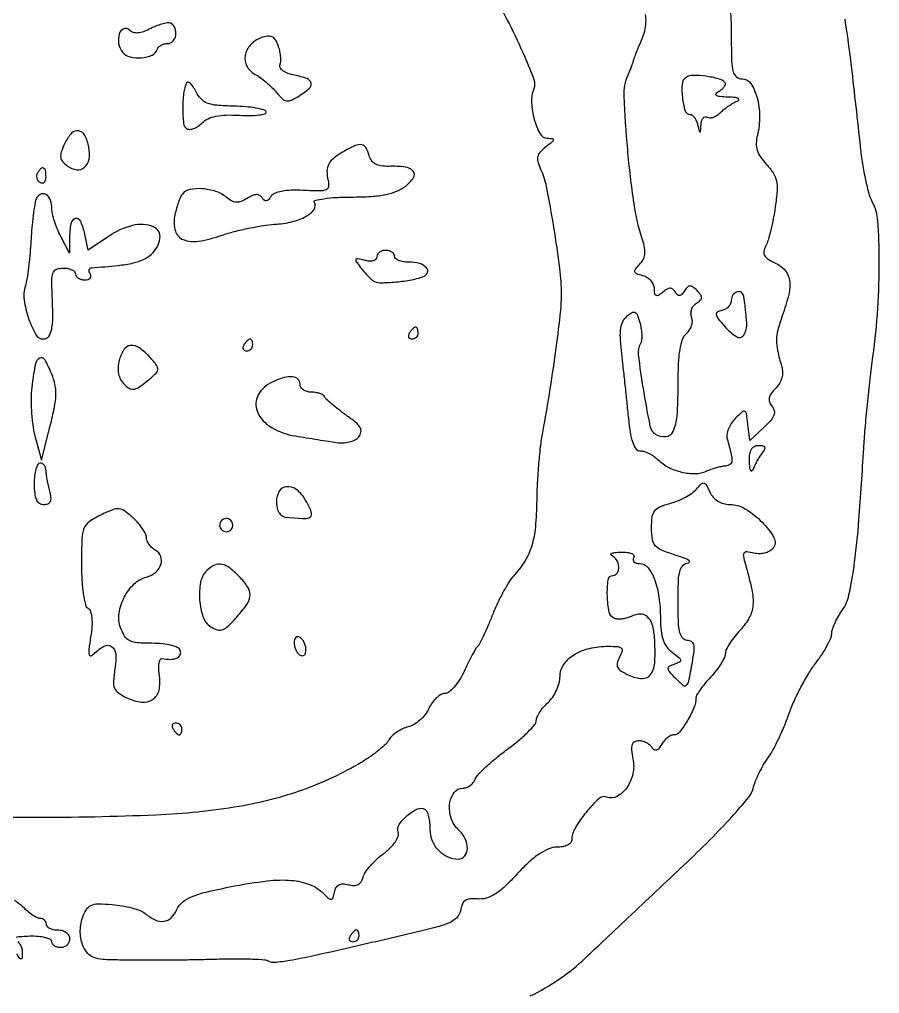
# Model space of a CAD drawing. Extents: x 0 to 5034, y 0 to 2560.
# Drawn here: x 756.5 to 902.1, y 1828.2 to 1993.1 of the extents above; entities that cross this region are included whole.
import ezdxf

# ---------------------------------------------------------------- set-up
doc = ezdxf.new("R2010")
doc.units = 0

msp = doc.modelspace()

# ---------------------------------------------------------------- linework, layer by layer
for points in [[(834.76186, 2001.367539, -0.003483), (839.375785, 1992.390392, -0.013565), (842.039277, 1986.742483, -0.01588), (843.577848, 1982.910162, -0.181046), (843.564719, 1981.308058, 0.103658), (843.1924, 1978.998456, 0.055548), (843.648076, 1976.133496, 0.057875), (844.625075, 1973.717856, 0.269085), (845.861291, 1972.968197, -0.030977), (846.696004, 1972.900152, -0.428017), (846.854044, 1972.678159, -0.175551), (846.638477, 1972.316678, -0.009454), (845.57479, 1971.479838, 0.043914), (844.634093, 1970.628688, 0.130444), (844.229559, 1969.866849, 0.126886), (844.250316, 1968.991508, 0.040529), (844.70924, 1967.761641, -0.061681), (845.677216, 1964.790571, -0.00717), (846.91398, 1957.892663, -0.008842), (847.935186, 1950.918175, -0.033092), (848.207442, 1946.5, -0.027677), (848.000701, 1943.055966, -0.004974), (847.197496, 1936.67651, -0.005687), (846.168872, 1929.708782, -0.007921), (845.078887, 1923.5, 0.017688), (844.706007, 1921.101914, 0.008208), (844.383613, 1917.966626, 0.00812), (844.15234, 1914.65924, 0.011207), (844.059611, 1911.684259, -0.020127), (843.838088, 1907.166461, -0.05238), (843.211563, 1903.975986, -0.06465), (842.034373, 1901.393453, -0.046473), (840.114735, 1898.866662, 0.048015), (839.36572, 1897.874422, 0.01397), (838.408478, 1896.213058, 0.013903), (837.429735, 1894.27176, 0.014451), (836.5737, 1892.303665, -0.006207), (835.79403, 1890.427152, -0.008571), (835.044726, 1888.764202, -0.005813), (834.38015, 1887.395808, -0.097859), (834.0737, 1887, 0.0823), (833.766905, 1886.628053, 0.007015), (833.159214, 1885.545312, 0.009135), (832.472094, 1884.22271, 0.006949), (831.766179, 1882.75, -0.031449), (830.989495, 1881.31452, -0.039649), (830.089992, 1880.101562, -0.04408), (829.202988, 1879.249436, -0.170947), (828.49474, 1879, 0.1325), (827.822511, 1878.818676, 0.05683), (827.070985, 1878.258582, 0.050721), (826.36098, 1877.441562, 0.046671), (825.807122, 1876.476023, -0.059148), (825.194338, 1875.466799, -0.04478), (824.307167, 1874.520847, -0.045759), (823.296452, 1873.773808, -0.074925), (822.315789, 1873.36441, 0.047359), (821.355121, 1873.02399, 0.038707), (820.404637, 1872.489111, 0.040175), (819.60205, 1871.852923, 0.077662), (819.097569, 1871.209863, -0.075413), (818.51319, 1870.458057, -0.018928), (817.344293, 1869.429417, -0.018894), (815.902465, 1868.342348, -0.018025), (814.360341, 1867.349111, -0.048107), (804.526323, 1862.719331, -0.044363), (793.718918, 1859.899775, -0.031349), (779.616976, 1858.429891, -0.010295), (758.74137, 1858, -0.003255), (748.438598, 1858.067069, -0.007184)], [(876.852769, 1994.732282, -0.016839), (877, 1990.361856, 0.006381), (877.054531, 1986.08919, 0.056463), (877.314138, 1984.224456, 0.166052), (877.89259, 1983.342008, 0.166889), (878.888709, 1983, -0.255534), (880.333665, 1982.209942, -0.077747), (881.374467, 1979.846962, -0.063669), (881.796086, 1976.684685, -0.062904), (881.411777, 1973.504514, 0.055276), (881.22606, 1972.141939, 0.081882), (881.391995, 1970.950441, 0.074678), (881.949626, 1969.798572, 0.038583), (882.95453, 1968.548401, -0.044683), (884.095415, 1967.093113, -0.092958), (884.641815, 1965.76458, -0.07007), (884.750438, 1964.093168, -0.01729), (884.449014, 1961.353764, -0.011819), (884.112434, 1959.366856, -0.012041), (883.684132, 1957.410453, -0.011883), (883.231143, 1955.730423, -0.047845), (882.83467, 1954.745652, 0.074254), (882.518438, 1953.822806, 0.174706), (882.635651, 1953.114625, 0.127048), (883.225743, 1952.497103, 0.031971), (884.462489, 1951.835137, -0.107187), (886.10268, 1950.611176, -0.147742), (886.852392, 1948.944873, -0.092741), (886.718628, 1946.538238, -0.025703), (885.625472, 1942.899882, 0.020883), (884.88032, 1940.503797, 0.062134), (884.648249, 1938.803338, 0.05853), (884.834511, 1937.042661, 0.017017), (885.527461, 1934.399076, -0.070156), (885.677959, 1933.405358, -0.070391), (885.547492, 1932.409958, -0.06837), (885.139878, 1931.465418, -0.06044), (884.47834, 1930.621197, 0.038664), (883.734798, 1929.752823, 0.109366), (883.41634, 1929.025995, 0.140489), (883.473681, 1928.34549, 0.082564), (883.888205, 1927.634704, -0.116254), (884.260709, 1926.88522, -0.147196), (884.212618, 1926.116876, -0.090214), (883.685366, 1925.226706, -0.025487), (882.563837, 1924.059972), (880.152648, 1921.794777), (879.826324, 1924.58684, 0.009783), (879.58175, 1926.375226, 0.254959), (879.295481, 1926.748098, 0.29714), (878.860471, 1926.677492, 0.01245), (877.672353, 1925.540376, 0.051057), (877.007066, 1924.718357, 0.049752), (876.515451, 1923.771644, 0.053983), (876.258023, 1922.847505, 0.110736), (876.300446, 1922.100924, -0.007998), (877.00358, 1919.471987, -0.077758), (877.107013, 1918.327654, -0.23308), (876.776925, 1917.755192, -0.1309), (876, 1917.489555, 0.033916), (875.300349, 1917.393146, 0.016636), (874.425906, 1917.181001, 0.016423), (873.528253, 1916.899269, 0.02292), (872.747764, 1916.585002, -0.105025), (870.896792, 1916.172368, -0.060628), (868.619325, 1916.426321, -0.058838), (866.381809, 1917.242304, -0.079709), (864.641356, 1918.501501, 0.043176), (863.959267, 1919.074969, 0.036456), (863.150276, 1919.559816, 0.037997), (862.341666, 1919.893224, 0.078945), (861.669615, 1920, -0.234758), (860.947593, 1920.358774, -0.081056), (860.387149, 1921.417886, -0.043899), (859.938491, 1923.273702, -0.01216), (859.564063, 1926.25, 0.00096), (859.282887, 1928.976964, 0.0007), (858.960341, 1932.006559, 0.000707), (858.646463, 1934.877957, 0.001559), (858.396767, 1937.0702, -0.019026), (858.219967, 1939.318317, -0.052271), (858.321629, 1940.904305, -0.076402), (858.703281, 1942.052255, -0.101495), (859.389689, 1942.90845, -0.046258), (860.232599, 1943.485456, -0.26506), (860.753987, 1943.480045, -0.179468), (861.151606, 1942.995384, -0.021503), (861.552942, 1941.645086, -0.02592), (861.756105, 1940.611435, -0.028861), (861.841917, 1939.598814, -0.029991), (861.813379, 1938.737781, -0.115631), (861.6445, 1938.233806, 0.171592), (861.237108, 1936.356545, 0.009459), (862.11997, 1930.314427, 0.008531), (863.228208, 1924.261006, 0.207683), (864.184499, 1922.885973, 0.166915), (865.93237, 1922.489986, 0.261348), (867.156092, 1923.362224, 0.093505), (867.830838, 1925.963249, 0.01684), (868, 1930.984544, -0.010418), (868.076747, 1934.667516, -0.029417), (868.334811, 1937.226964, -0.042273), (868.770274, 1938.977578, -0.138316), (869.440559, 1939.950668, 0.076428), (869.947291, 1940.522041, 0.067348), (870.285735, 1941.243826, 0.069992), (870.411127, 1942.000561, 0.098027), (870.294842, 1942.674038, -0.092612), (870.175718, 1943.322377, -0.080429), (870.288321, 1944.004926, -0.080527), (870.61031, 1944.616346, -0.093217), (871.095924, 1945.059284, 0.047068), (871.755992, 1945.55862, 0.197642), (871.963006, 1945.999679, 0.174713), (871.81117, 1946.495163, 0.035543), (871.2, 1947.2, 0.034273), (870.495668, 1947.813868, 0.171429), (870.004369, 1947.970595, 0.200364), (869.57009, 1947.773395, 0.04891), (869.083359, 1947.134878, -0.041863), (868.650349, 1946.549952, -0.183449), (868.276965, 1946.352229, -0.225382), (867.917302, 1946.471105, -0.063748), (867.535972, 1946.941796, 0.077946), (867.117428, 1947.429578, 0.180277), (866.67071, 1947.592311, 0.135021), (866.133517, 1947.440279, 0.037144), (865.410972, 1946.926114, -0.027387), (864.674543, 1946.380137, -0.242557), (864.284959, 1946.338181, -0.273795), (864.056206, 1946.62831, -0.033305), (864, 1947.471175, 0.105224), (863.852244, 1948.165504, 0.075849), (863.423026, 1948.834027, 0.071877), (862.78646, 1949.375797, 0.076608), (862.035832, 1949.700881, -0.025585), (860.98521, 1950.033879, -0.236897), (860.670632, 1950.373265, -0.244528), (860.76007, 1950.820489, -0.0271), (861.478796, 1951.621653, 0.07459), (862.078719, 1952.433338, 0.091467), (862.361558, 1953.331234, 0.075158), (862.332207, 1954.406212, 0.03482), (861.989828, 1955.764392, -0.042637), (860.533615, 1961.946629, -0.01467), (859.462128, 1971.080903, -0.010835), (858.867601, 1980.108317, -0.114948), (859.540447, 1983.70779, 0.00519), (859.84888, 1984.430626, 0.006141), (860.124908, 1985.120413, 0.005407), (860.344159, 1985.707256, 0.038347), (860.425204, 1986, -0.041427), (860.51762, 1986.326006, -0.00264), (860.871426, 1987.2538, -0.003858), (861.307934, 1988.355255, -0.002859), (861.806728, 1989.566127, 0.033568), (862.345939, 1991.143669, 0.054179), (862.563429, 1992.544838, 0.057703), (862.469365, 1993.895306, 0.044655)], [(842.964774, 1827.830524, 0.038583), (847.936963, 1830.71601, 0.038905), (852.392043, 1834.32401, -0.000463), (855.228345, 1837.006688, -0.000142), (859.511181, 1841.047736, -0.000143), (864.305668, 1845.566387, -0.000156), (868.957008, 1849.944879, 0.008098), (873.38619, 1854.24895, 0.012282), (877.08185, 1858.145339, 0.010025), (879.922727, 1861.421544, 0.113189), (880.694391, 1862.944879, -0.034337), (881.068181, 1864.103351, -0.018184), (881.679896, 1865.483808, -0.018013), (882.411208, 1866.856508, -0.026529), (883.15806, 1868, 0.033821), (883.981713, 1869.302133, 0.01256), (884.966316, 1871.234375, 0.012379), (885.938125, 1873.402399, 0.014618), (886.745446, 1875.5, -0.021668), (887.618612, 1877.676652, -0.014528), (888.794557, 1880.087102, -0.014647), (890.072293, 1882.359488, -0.027814), (891.251917, 1884.094391, 0.017587), (892.303963, 1885.575613, 0.020545), (893.192751, 1887.053903, 0.01999), (893.835389, 1888.350127, 0.105461), (894, 1889.121885, -0.080546), (894.116241, 1889.838791, -0.024946), (894.514063, 1890.860312, -0.024228), (895.080201, 1891.975669, -0.024452), (895.75, 1893.027494, 0.100324), (896.922286, 1895.681375, 0.02073), (897.813797, 1900.737813, 0.014501), (898.611929, 1908.37969, 0.003943), (899.427371, 1920.5, -0.006729), (899.666968, 1923.787675, -0.003362), (900.054012, 1927.940625, -0.003336), (900.512365, 1932.235257, -0.004914), (900.977108, 1936, 0.016168), (901.805648, 1944.231369, 0.017967), (902.061616, 1952.21405, 0.016334), (901.814545, 1958.972428, 0.10665), (900.875503, 1962.217225, -0.057963), (900.352226, 1963.533435, -0.012973), (899.784905, 1965.885685, -0.013294), (899.269578, 1968.652685, -0.012506), (898.889989, 1971.5, 0.002274), (897.352914, 1985.157775, 0.010277), (896.255911, 1993.104788, 0.013116)], [(755.639922, 1844.016259, -0.071049), (757.01551, 1842.98449, 0.023059), (757.848646, 1842.224848, 0.026601), (758.710806, 1841.582944, 0.027121), (759.488107, 1841.124819, 0.120159), (760, 1841, -0.099038), (760.381638, 1840.923658, -0.097945), (760.70625, 1840.70625, -0.097945), (760.923658, 1840.381638, -0.099038), (761, 1840, 0.191087), (761.151477, 1839.618118, 0.088204), (761.5875, 1839.29375, 0.068025), (762.234582, 1839.073693, 0.048028), (763, 1839, -0.072314), (763.769411, 1838.888136, -0.08892), (764.416667, 1838.5625, -0.10214), (764.846791, 1838.075754, -0.130775), (765, 1837.5, -0.099038), (764.885486, 1836.927543, -0.097945), (764.559375, 1836.440625, -0.097945), (764.072457, 1836.114514, -0.099038), (763.5, 1836, -0.064853), (762.926543, 1836.074694, -0.082425), (762.440625, 1836.29375, -0.098894), (762.115568, 1836.618646, -0.148195), (762, 1837, 0.291718), (761.756921, 1837.381178, 0.048685), (760.898438, 1837.683059, 0.040306), (759.687094, 1837.878891, 0.025195), (758.25, 1837.921053, 0.012966), (756.887491, 1837.856994, 0.0391), (755.96875, 1837.717133, 0.182733)], [(756.22689, 1837.020829, -0.066156), (756.628314, 1836.491913, -0.062607), (756.897213, 1835.841521, -0.069154), (756.984687, 1835.166667, -0.013276), (756.952428, 1834.264392, -0.326819), (756.801518, 1834.083044, -0.309772), (756.574387, 1834.167448, -0.01251), (756.060903, 1834.935698, 0.050531)]]:
    msp.add_lwpolyline(points, format="xyb")
for points in [[(778.770936, 1991.556185, -0.029248), (777.524829, 1990.999559, -0.071252), (776.545183, 1990.781152, -0.100898), (775.763769, 1990.878564, -0.115576), (775.125419, 1991.274581, 0.297893), (774.159294, 1991.476822, 0.226903), (773.401829, 1990.666752, 0.118646), (773.286652, 1989.010151, 0.132251), (773.95261, 1987.557101, 0.158877), (775.235486, 1986.747519, 0.080515), (777.158585, 1986.579503, 0.084688), (778.944489, 1987.021298, 0.212506), (779.830031, 1987.990092, -0.112295), (780.064349, 1988.376247, -0.069901), (780.483926, 1988.70334, -0.064568), (781.016592, 1988.924559, -0.066265), (781.583333, 1989, 0.208537), (782.469212, 1989.386275, 0.144669), (782.961915, 1990.378012, 0.131376), (782.858791, 1991.553434, 0.168687), (782.1783, 1992.389805, 0.164607), (781.696497, 1992.501237, 0.035249), (780.838435, 1992.354412, 0.03328), (779.821119, 1992.032487, 0.026398)], [(797.388452, 1989.957116, 0.114785), (795.592588, 1988.763309, 0.145837), (794.702479, 1986.993153, 0.164609), (794.976079, 1985.182929, 0.151928), (796.298793, 1983.840091, -0.032543), (797.226237, 1983.263193, -0.018785), (798.265744, 1982.457939, -0.018718), (799.252504, 1981.567575, -0.029663), (800.020026, 1980.726942, 0.032378), (800.991374, 1979.674591, 0.151255), (801.721729, 1979.312341, 0.149385), (802.534199, 1979.423835, 0.031334), (803.81143, 1980.114309, 0.036639), (805.544406, 1981.381814, 0.274767), (805.860571, 1982.305581, 0.263166), (805.201566, 1983.055134, 0.034398), (803.073696, 1983.635261, -0.036761), (801.932393, 1983.952213, -0.071116), (801.096601, 1984.394123, -0.109565), (800.646295, 1984.90324, -0.221605), (800.609803, 1985.425545, 0.08323), (800.732912, 1986.031833, 0.033292), (800.705461, 1986.881245, 0.031798), (800.552863, 1987.812384, 0.034713), (800.286107, 1988.688959, 0.051709), (799.793652, 1989.662917, 0.147761), (799.222122, 1990.150138, 0.144775), (798.468501, 1990.244823, 0.048924)], [(869.341368, 1983.257403, 0.23076), (868.682535, 1982.146152, 0.048359), (868.717577, 1979.819381, 0.049622), (869.187374, 1977.624538, 0.326062), (870.043253, 1977, -0.175954), (870.386671, 1976.875287, -0.061904), (870.749724, 1976.485938, -0.052101), (871.075946, 1975.919732, -0.040769), (871.310674, 1975.25, 0.002429), (871.612728, 1974.116694, 0.36731), (871.715627, 1974.046078, 0.36348), (871.803103, 1974.136118, 0.002413), (871.883999, 1975.309017, -0.052251), (871.994922, 1975.961294, -0.10603), (872.235993, 1976.419724, -0.17052), (872.561507, 1976.613793, -0.190609), (872.91938, 1976.549826, 0.150319), (873.370811, 1976.432067, 0.072158), (873.964808, 1976.544644, 0.061578), (874.603214, 1976.856478, 0.052053), (875.187237, 1977.330094, -0.027659), (875.811661, 1977.889007, -0.019078), (876.574979, 1978.45335, -0.019286), (877.353152, 1978.941137, -0.036844), (878.017857, 1979.260338, 0.181318), (878.270233, 1979.487459, 0.431979), (878.195854, 1979.700258, 0.079311), (877.58288, 1979.863793, 0.017756), (876.5, 1979.936365, -0.012077), (875.034071, 1980.0179, -0.128365), (874.474275, 1980.212808, -0.458009), (874.437648, 1980.512968, -0.067431), (874.97104, 1980.96094, 0.035958), (875.500523, 1981.351719, 0.061321), (875.870991, 1981.756944, 0.090812), (876.037201, 1982.112756, 0.266364), (875.96899, 1982.364343, 0.130704), (874.822883, 1983.028901, 0.032909), (872.689716, 1983.460726, 0.032268), (870.531795, 1983.610787, 0.147804)], [(784.807381, 1982.338456, 0.086884), (784.285767, 1980.597124, 0.030955), (784.140392, 1977.995474, 0.025713), (784.284405, 1975.493003, 0.231066), (784.854416, 1974.589976, 0.161522), (785.347222, 1974.472874, 0.069149), (786.015051, 1974.625765, 0.058256), (786.744201, 1975.004921, 0.04741), (787.423243, 1975.5661, -0.088475), (788.423149, 1976.263329, -0.057814), (789.762554, 1976.702614, -0.044293), (791.506806, 1976.90036, -0.021447), (793.753863, 1976.858719, 0.016853), (795.556326, 1976.808752, 0.030316), (797.031582, 1976.907153, 0.034675), (798.068069, 1977.113526, 0.419468), (798.247268, 1977.433452, 0.263759), (797.892179, 1977.778637, 0.020118), (796.537367, 1978.074854, 0.023493), (794.797263, 1978.298893, 0.015475), (792.781232, 1978.400025, -0.015418), (789.919918, 1978.543235, -0.071129), (788.306445, 1978.90889, -0.113487), (787.248186, 1979.618813, -0.072601), (786.39765, 1980.838456, 0.02732), (785.918642, 1981.677718, 0.060408), (785.447769, 1982.243695, 0.125439), (785.066144, 1982.45547, 0.354713)], [(764.196887, 1972.137455, 0.02449), (763.587254, 1970.66261, 0.115122), (763.483863, 1969.757673, 0.152872), (763.804283, 1969.037979, 0.054344), (764.645483, 1968.269962, 0.126869), (766.207994, 1967.647718, 0.214956), (767.530569, 1968.052315, 0.174937), (768.287774, 1969.425022, 0.086866), (768.25638, 1971.439168, 0.067575), (767.581875, 1973.448758, 0.239867), (766.525228, 1974.237427, 0.256299), (765.324383, 1973.824162, 0.07429)], [(811.5, 1970.805055, 0.035759), (809.801686, 1969.674474, 0.102084), (808.882611, 1968.601962, 0.124257), (808.562045, 1967.386153, 0.066681), (808.753014, 1965.836473, -0.093216), (808.825633, 1964.799015, -0.274096), (808.408678, 1964.251746, -0.100089), (807.31415, 1964.046724, -0.009344), (804.557291, 1964.137819, 0.020502), (802.501763, 1964.159855, 0.039738), (800.869653, 1963.98007, 0.051593), (799.684355, 1963.623468, 0.156737), (799.051844, 1963.083886, -0.048229), (798.651051, 1962.556621, -0.172201), (798.28154, 1962.36265, -0.215677), (797.927777, 1962.465336, -0.077623), (797.57864, 1962.872759, 0.116975), (797.157604, 1963.292895, 0.147067), (796.62748, 1963.433577, 0.098123), (795.940459, 1963.273972, 0.033603), (795.034841, 1962.789686, -0.044757), (794.026495, 1962.279011, -0.109242), (793.209267, 1962.145686, -0.11168), (792.423338, 1962.370272, -0.048023), (791.516153, 1962.986594, 0.093806), (789.753482, 1963.962539, 0.06131), (787.467707, 1964.416682, 0.064701), (785.33412, 1964.298019, 0.182503), (784.078584, 1963.535456, 0.064251), (783.732911, 1962.953019, 0.019107), (783.358836, 1961.985951, 0.018826), (783.017943, 1960.856913, 0.019294), (782.766098, 1959.714591, 0.119074), (782.911337, 1957.239824, 0.228131), (784.228796, 1955.809193, 0.137885), (786.816531, 1955.539282, 0.039664), (790.755111, 1956.542459, -0.018368), (792.876881, 1957.180149, -0.012436), (795.335397, 1957.756719, -0.012541), (797.741913, 1958.19564, -0.024344), (799.684539, 1958.403606, 0.043784), (802.632778, 1958.835572, 0.067557), (805.032928, 1959.760713, 0.107487), (806.379177, 1960.934247, 0.30749), (806.429973, 1962.113307, -0.509875), (806.572848, 1962.461425, -0.023539), (808.043092, 1962.746066, -0.022945), (810.117233, 1962.95058, -0.012285), (812.690983, 1963.022236, 0.014062), (816.067455, 1963.12825, 0.034954), (818.517574, 1963.447047, 0.047616), (820.380206, 1964.011873, 0.066577), (821.886032, 1964.879146, 0.080874), (823.22045, 1966.3004, 0.340598), (823.150343, 1967.393491, 0.186767), (821.797442, 1968.099403, 0.03503), (818.954298, 1968.217764, -0.044078), (817.673638, 1968.294276, -0.092397), (816.733924, 1968.618298, -0.112314), (816.089162, 1969.20703, -0.088057), (815.692029, 1970.069681, 0.066353), (815.166311, 1971.354872, 0.222658), (814.440696, 1971.863991, 0.147503), (813.35649, 1971.734096, 0.025935)], [(759.542705, 1967.069098, 0.108373), (759.401101, 1966.665803, 0.099685), (759.434921, 1966.22714, 0.095498), (759.639411, 1965.820631, 0.090427), (759.983688, 1965.510081, 0.136093), (760.36964, 1965.397824, 0.190788), (760.701458, 1965.524436, 0.140899), (760.925389, 1965.890269, 0.067432), (761, 1966.440983, 0.039415), (760.914842, 1967.519563, 0.25701), (760.592818, 1967.933879, 0.315493), (760.13314, 1967.838655, 0.050477)], [(759.461423, 1962.937582, 0.093056), (759.179883, 1962.20737, 0.010245), (758.889422, 1960.429308, 0.012224), (758.63661, 1958.278236, 0.0096), (758.464545, 1955.936496, -0.008112), (758.294668, 1953.526442, -0.008589), (758.049123, 1951.168768, -0.008275), (757.769369, 1949.147044, -0.038339), (757.49985, 1947.999526, 0.111973), (757.298351, 1945.615353, 0.04774), (758.045402, 1942.482831, 0.046632), (759.269297, 1939.762042, 0.27001), (760.577552, 1939, 0.241625), (761.452075, 1939.448817, 0.112807), (761.959184, 1940.655616, 0.046363), (762.145507, 1942.9657, 0.008505), (762.020423, 1947.25, -0.017904), (761.999064, 1949.304991, -0.111513), (762.255401, 1950.319384, -0.198511), (762.847931, 1950.827901, -0.079496), (763.923531, 1951, -0.046193), (764.718306, 1950.926416, -0.066138), (765.390037, 1950.70625, -0.086216), (765.843422, 1950.382017, -0.196984), (766, 1950, 0.153634), (766.120018, 1949.618621, 0.097988), (766.457961, 1949.29375, 0.080552), (766.962904, 1949.074545, 0.062283), (767.559017, 1949, 0.066118), (768.110654, 1949.073267, 0.138808), (768.478525, 1949.29375, 0.191142), (768.607943, 1949.620352, 0.139169), (768.5, 1950, -0.062058), (768.322591, 1950.387222, -0.121615), (768.301162, 1950.723588, -0.174631), (768.434748, 1950.954646, -0.158302), (768.690983, 1951.059024, 0.006612), (773.196749, 1951.447711, 0.030728), (775.772524, 1951.865266, 0.054073), (777.483416, 1952.451645, 0.074471), (778.834431, 1953.350162, 0.169996), (780.287867, 1956.020427, 0.348695), (779.196361, 1957.974821, 0.163675), (775.646978, 1958.209287, 0.084786), (771.557324, 1956.345162), (768.152053, 1954.031221), (767.494655, 1957.024337, 0.055465), (766.823156, 1959.003998, 0.380582), (765.95424, 1959.377171, 0.274259), (765.204047, 1958.511024, 0.044063), (764.993839, 1956.190983), (764.987679, 1953.5), (763.493839, 1956.364307, -0.022882), (762.922006, 1957.594975, -0.020233), (762.438815, 1958.92381, -0.020723), (762.101661, 1960.157113, -0.056413), (762, 1961.05529, 0.083075), (761.764485, 1962.462994, 0.151451), (761.082209, 1963.39453, 0.241261), (760.228064, 1963.53636, 0.178948)], [(817, 1952.883369, -0.198766), (816.838179, 1952.492387, -0.12864), (816.409871, 1952.241384, -0.085781), (815.748916, 1952.173018, -0.04696), (814.942849, 1952.304694, 0.012332), (813.759173, 1952.583238, 0.307328), (813.464882, 1952.462311, 0.308973), (813.469563, 1952.14499, 0.012413), (814.192849, 1951.171326, 0.012415), (814.758136, 1950.484397, 0.011227), (815.375628, 1949.802458, 0.011325), (815.956146, 1949.216745, 0.03481), (816.383755, 1948.858318, 0.15957), (817.435603, 1948.519586, 0.018951), (819.916903, 1948.625908, 0.023617), (822.589792, 1948.969769, 0.038003), (824.813382, 1949.540245, 0.20544), (825.553488, 1950.205721, 0.30948), (825.414373, 1951.030684, 0.132871), (824.201964, 1951.756252, 0.06888), (822.440983, 1952, -0.039081), (821.50628, 1952.07317, -0.058208), (820.717039, 1952.29375, -0.076538), (820.179376, 1952.617207, -0.222681), (820, 1953, 0.148195), (819.884432, 1953.381354, 0.098894), (819.559375, 1953.70625, 0.082425), (819.073457, 1953.925306, 0.064853), (818.5, 1954, 0.072803), (817.926814, 1953.916096, 0.087528), (817.440625, 1953.67199, 0.100509), (817.115603, 1953.30919, 0.133328)], [(877, 1945.573324, -0.104363), (876.879854, 1945.003973, -0.080547), (876.533023, 1944.470758, -0.076981), (876.017665, 1944.054263, -0.081528), (875.410293, 1943.823324, 0.075685), (874.661605, 1943.548563, 0.318711), (874.46454, 1943.141562, 0.125941), (874.751078, 1942.494214, 0.012135), (875.857221, 1941.158183, 0.069037), (877.87504, 1939.398634, 0.417215), (879.098559, 1939.661005, 0.16093), (879.617424, 1941.693763, 0.020419), (879.11402, 1946.25, 0.215701), (878.707763, 1946.875846, 0.223599), (877.978374, 1946.971336, 0.166329), (877.270428, 1946.444873, 0.151578)], [(822.5, 1940, 0.082592), (822.343488, 1939.6179, 0.161196), (822.3746, 1939.29375, 0.182303), (822.586039, 1939.078288, 0.108972), (822.940983, 1939, 0.093332), (823.345238, 1939.076123, 0.09642), (823.688914, 1939.29375, 0.099167), (823.918938, 1939.618444, 0.105053), (824, 1940, 0.042167), (823.967655, 1940.382849, 0.061769), (823.870461, 1940.70625, 0.081139), (823.727648, 1940.92554, 0.210953), (823.559017, 1941, 0.151918), (823.34829, 1940.934461, 0.038439), (823.066025, 1940.70625, 0.035638), (822.768994, 1940.382774, 0.029505)], [(794.5, 1938, 0.082592), (794.343488, 1937.6179, 0.161196), (794.3746, 1937.29375, 0.182303), (794.586039, 1937.078288, 0.108972), (794.940983, 1937, 0.093332), (795.345238, 1937.076123, 0.09642), (795.688914, 1937.29375, 0.099167), (795.918938, 1937.618444, 0.105053), (796, 1938, 0.042167), (795.967655, 1938.382849, 0.061769), (795.870461, 1938.70625, 0.081139), (795.727648, 1938.92554, 0.210953), (795.559017, 1939, 0.151918), (795.34829, 1938.934461, 0.038439), (795.066025, 1938.70625, 0.035638), (794.768994, 1938.382774, 0.029505)], [(773.389402, 1935.415364, 0.047204), (773.205859, 1934.213677, 0.063963), (773.283163, 1933.119381, 0.070432), (773.620116, 1932.163509, 0.076614), (774.202375, 1931.369054, 0.054901), (775.093053, 1930.6551, 0.174679), (775.826126, 1930.491058, 0.119392), (776.67098, 1930.81233, 0.019907), (778.073337, 1931.858302, 0.015424), (779.57048, 1933.149059, 0.177412), (779.921622, 1933.828048, 0.198035), (779.729767, 1934.535269, 0.019915), (778.586325, 1935.904612, 0.053683), (776.80761, 1937.489921, 0.180568), (775.326907, 1937.889248, 0.227353), (774.172298, 1937.195616, 0.084403)], [(758.6356, 1931.358063, 0.029168), (758.473517, 1929.281538, 0.018924), (758.517516, 1926.872951, 0.019035), (758.740118, 1924.516197, 0.033932), (759.127067, 1922.608063), (760.254782, 1918.5), (761.723201, 1924.311588, 0.013278), (762.422164, 1927.423585, 0.041441), (762.660955, 1929.555437, 0.056975), (762.512398, 1931.296583, 0.048477), (761.974489, 1933.061588, 0.028645), (760.790867, 1935.512035, 0.403863), (759.940461, 1935.771266, 0.229194), (759.219086, 1934.819208, 0.015399)], [(799.296838, 1931.719249, 0.165341), (796.930842, 1929.52648, 0.229028), (796.801673, 1926.681502, 0.161404), (799.145629, 1924.035632, 0.092028), (803.210796, 1922.587357, 0.000097), (805.047341, 1922.293781, 0.000079), (807.019402, 1921.979254, 0.00008), (808.839342, 1921.689581, 0.000205), (810.153124, 1921.481239, 0.049978), (811.269531, 1921.417546, 0.050822), (812.36989, 1921.577597, 0.055401), (813.310602, 1921.928129, 0.103037), (813.944566, 1922.433206, 0.12935), (814.314553, 1923.228471, 0.178666), (814.17839, 1923.996706, 0.089329), (813.426798, 1924.876092, 0.018292), (811.791441, 1926.116275, -0.010361), (810.506605, 1927.058922, -0.013363), (809.368944, 1927.979682, -0.011148), (808.463817, 1928.788771, -0.104889), (808.166667, 1929.213878, 0.157526), (807.905102, 1929.516027, 0.052211), (807.368229, 1929.769077, 0.045898), (806.674731, 1929.942023, 0.038185), (805.916667, 1930, -0.067811), (805.184048, 1930.099818, -0.084443), (804.563021, 1930.391667, -0.09969), (804.147736, 1930.82488, -0.142337), (804, 1931.333333, 0.197954), (803.643168, 1932.199317, 0.17867), (802.760503, 1932.609994, 0.092975), (801.292158, 1932.457407, 0.032696)], [(882.256717, 1919.75, 0.024679), (881.837886, 1919.162826, 0.014699), (881.395694, 1918.426563, 0.014696), (880.997251, 1917.665069, 0.024531), (880.71322, 1917, -0.123079), (880.493713, 1916.678801, -0.491596), (880.294265, 1916.716627, -0.093511), (880.14239, 1917.238721, -0.016978), (880.078947, 1918.25, -0.03684), (880.135022, 1919.496729, -0.098532), (880.409311, 1920.338422, -0.144526), (880.906619, 1920.822847, -0.121902), (881.622445, 1921, -0.044529), (882.333522, 1920.936547, -0.234996), (882.638507, 1920.709655, -0.242314), (882.6363, 1920.335537, -0.04693)], [(759, 1914.5, 0.024551), (759.081821, 1912.834639, 0.083825), (759.365474, 1911.791249, 0.145139), (759.872116, 1911.21472, 0.141321), (760.616631, 1911, 0.089952), (761.336283, 1911.130525, 0.199763), (761.73538, 1911.5047, 0.136451), (761.837873, 1912.173554, 0.035681), (761.630286, 1913.25, -0.011611), (761.398443, 1914.203105, -0.010252), (761.200423, 1915.20625, -0.010353), (761.059225, 1916.11775, -0.030524), (761.013655, 1916.75, 0.078351), (760.933011, 1917.22751, 0.089659), (760.710261, 1917.632812, 0.09957), (760.382463, 1917.903876, 0.12374), (760, 1918, 0.277684), (759.614308, 1917.767902, 0.052312), (759.29375, 1916.971875, 0.042582), (759.072542, 1915.841111, 0.027026)], [(876.729737, 1911, -0.137725), (879.3756, 1910.257106, -0.061024), (882.244976, 1907.986853, -0.066529), (884.225186, 1905.364016, -0.311131), (884.065032, 1903.578358, -0.094122), (883.46656, 1903.084034, -0.064354), (882.643682, 1902.760924, -0.060908), (881.715173, 1902.645228, -0.064609), (880.805301, 1902.761166, 0.030035), (879.637872, 1902.992624, 0.269021), (879.17323, 1902.801671, 0.217151), (879.048296, 1902.262283, 0.020415), (879.380989, 1900.907931, -0.017194), (880.473333, 1896.581592, -0.071755), (880.659936, 1893.907482, -0.106568), (880.055212, 1891.850498, -0.065004), (878.56154, 1889.793644, 0.022), (877.580992, 1888.661856, 0.025381), (876.752453, 1887.499271, 0.025667), (876.159826, 1886.457243, 0.116975), (876, 1885.783426, -0.114604), (875.843557, 1885.10985, -0.02555), (875.265625, 1884.070583, -0.025243), (874.45698, 1882.911304, -0.022033), (873.5, 1881.783426, 0.014433), (872.542624, 1880.689225, 0.01878), (871.734375, 1879.631271, 0.016653), (871.133212, 1878.71675, 0.137921), (871, 1878.243009, -0.099936), (870.6683, 1876.60002, -0.034306), (869.570312, 1874.422364, -0.030021), (868.255523, 1872.482353, -0.231153), (867.29969, 1872.007802, 0.110045), (866.773746, 1871.887034, 0.053629), (866.184275, 1871.523945, 0.04948), (865.625695, 1870.995054, 0.050946), (865.188073, 1870.371584, -0.03901), (864.737655, 1869.696225, -0.151976), (864.328876, 1869.414768, -0.23604), (863.946006, 1869.47744, -0.098158), (863.579366, 1869.871584, 0.085535), (863.197286, 1870.303519, 0.053407), (862.62682, 1870.668528, 0.05173), (861.966722, 1870.916329, 0.064026), (861.315983, 1871, 0.119322), (860.598659, 1870.826342, 0.200892), (860.206158, 1870.359636, 0.103863), (860.12191, 1869.482513, 0.021545), (860.361303, 1867.943485, -0.104626), (860.333491, 1865.437408, -0.0963), (859.301719, 1863.073844, -0.117882), (857.657997, 1861.595403, -0.217764), (855.900947, 1861.473981, 0.286179), (854.568407, 1861.207161, 0.033752), (852.417496, 1858.890145, 0.037204), (850.545854, 1856.191518, 0.133793), (850, 1854.18812, -0.200635), (849.810186, 1853.73413, -0.084936), (849.258347, 1853.34901, -0.064982), (848.441657, 1853.087349, -0.0451), (847.475225, 1853, 0.098528), (846.103169, 1852.726978, 0.049947), (844.545279, 1851.890699, 0.038511), (842.783918, 1850.496825, 0.019422), (840.779441, 1848.492843, -0.016741), (838.630023, 1846.320797, -0.048431), (836.960932, 1845.024422, -0.0716), (835.50126, 1844.37148, -0.094785), (834.054216, 1844.242843, 0.042635), (832.799881, 1844.261814, 0.12587), (831.988025, 1843.992308, 0.148054), (831.482477, 1843.399219, 0.067604), (831.201488, 1842.41055, -0.171762), (830.472278, 1841.017058, -0.102855), (828.854891, 1840.039858, -0.026481), (825.317529, 1839.00138, -0.001439), (814, 1836.35475, -0.002091), (806.348071, 1834.622203, -0.011896), (802.254203, 1833.814933, -0.017282), (799.714215, 1833.466468, -0.165321), (798.663565, 1833.707928, 0.122007), (798.037318, 1833.909058, 0.00668), (795.958851, 1834.022633, 0.010049), (793.457985, 1834.075493, 0.00715), (790.654908, 1834.038314, -0.001302), (787.732318, 1833.965355, -0.001383), (784.867379, 1833.909225, -0.001315), (782.400669, 1833.874212, -0.006372), (781, 1833.875865, 0.001778), (779.702269, 1833.889319, 0.000546), (777.742897, 1833.900526, 0.000546), (775.54988, 1833.908281, 0.000598), (773.422628, 1833.910934, -0.015146), (770.616998, 1833.996086, -0.074848), (769.07516, 1834.324796, -0.123075), (768.087246, 1835.007045, -0.075135), (767.316469, 1836.205596, -0.052967), (766.948473, 1837.332341, -0.04534), (766.799919, 1838.572417, -0.044457), (766.876639, 1839.844322, -0.046209), (767.177394, 1841.065628, -0.051636), (767.828129, 1842.458759, -0.153905), (768.606907, 1843.149021, -0.106717), (769.824095, 1843.404862, -0.018373), (772.194147, 1843.304792, -0.023362), (773.879764, 1843.091863, -0.023618), (775.531955, 1842.723097, -0.02423), (776.93417, 1842.265757, -0.082435), (777.761476, 1841.782994, 0.062974), (779.454135, 1840.70534, 0.141662), (780.943097, 1840.465496, 0.164312), (782.185193, 1841.061603, 0.09279), (783.155979, 1842.442991, -0.111054), (784.096998, 1843.684115, -0.076735), (785.60751, 1844.605439, -0.041379), (788.115919, 1845.413976, -0.008774), (792.609758, 1846.379127, -0.018435), (798.417272, 1847.299342, -0.050004), (802.580209, 1847.384093, -0.073092), (805.651625, 1846.679527, -0.103868), (807.990097, 1845.152739, 0.016088), (808.887466, 1844.311319, 0.218735), (809.306495, 1844.186105, 0.291581), (809.598801, 1844.436207, 0.02634), (809.841193, 1845.414191, -0.079017), (810.117869, 1846.176903, -0.146106), (810.584801, 1846.63417, -0.129703), (811.269433, 1846.792173, -0.056216), (812.201735, 1846.657496, 0.059546), (813.135799, 1846.528887, 0.123782), (813.847345, 1846.694316, 0.134513), (814.358562, 1847.163136, 0.076507), (814.694162, 1847.938477, -0.085416), (815.07834, 1848.784635, -0.028652), (815.906813, 1849.865653, -0.027544), (816.978533, 1850.97918, -0.028211), (818.158014, 1851.958704, 0.033763), (819.301538, 1852.93, 0.050013), (820.147381, 1853.935825, 0.06191), (820.621353, 1854.856085, 0.181544), (820.61628, 1855.557574, -0.247056), (820.765824, 1856.818962, -0.066806), (822.161082, 1858.359881, -0.067012), (823.908645, 1859.474422, -0.25201), (825.162968, 1859.39928, -0.160442), (825.486699, 1859.014191, -0.03528), (825.754122, 1858.180349, -0.033288), (825.938559, 1857.126556, -0.026685), (826, 1855.976167, 0.097104), (826.370229, 1854.087783, 0.096046), (827.426699, 1852.470706, 0.097457), (828.995781, 1851.3827, 0.103362), (830.82727, 1851, 0.227559), (831.89757, 1851.513715, 0.169794), (832.339766, 1852.766094, 0.115633), (831.953428, 1854.437143, 0.091082), (830.842271, 1855.93232, -0.12537), (829.5967, 1857.869895, -0.105832), (829.325969, 1860.298572, -0.132882), (830.067446, 1862.244357, -0.240085), (831.550437, 1863, 0.088988), (832.171337, 1863.111387, 0.066559), (832.786565, 1863.437913, 0.065589), (833.303079, 1863.920882, 0.080561), (833.634831, 1864.490768, -0.099659), (834.130188, 1865.272045, -0.014497), (835.477212, 1866.599478, -0.015925), (837.186717, 1868.090483, -0.013041), (839.103446, 1869.575936, 0.015547), (840.978945, 1871.044539, 0.021416), (842.561637, 1872.484561, 0.018778), (843.746303, 1873.750652, 0.180584), (844, 1874.430181, -0.109771), (844.134993, 1875.037658, -0.035039), (844.5875, 1875.851626, -0.033045), (845.23461, 1876.714446, -0.031428), (846, 1877.5, 0.060406), (846.766264, 1878.3833, 0.041582), (847.414792, 1879.54058, 0.041808), (847.858552, 1880.778898, 0.064471), (848.007802, 1881.904988, -0.149999), (848.629168, 1883.908134, -0.104814), (850.349206, 1885.554017, -0.082982), (852.989901, 1886.636161, -0.055892), (856.234548, 1887, -0.017937), (857.8116, 1886.943408, -0.181494), (858.398064, 1886.673862, -0.28362), (858.516903, 1886.162103, -0.041736), (858.075962, 1885.141935, 0.062517), (857.689446, 1884.135048, 0.184765), (857.779349, 1883.412298, 0.13577), (858.367113, 1882.792717, 0.028589), (859.700136, 1882.090766, 0.097837), (861.951722, 1881.557693, 0.25979), (863.375107, 1882.282376, 0.139176), (864.067603, 1884.407892, 0.02676), (864.005705, 1888.5, 0.053187), (863.622115, 1890.67071, 0.139796), (862.791555, 1891.998505, 0.191401), (861.575946, 1892.45025, 0.113111), (860.053882, 1892.065352, -0.048452), (859.367065, 1891.794111, -0.039071), (858.589265, 1891.635475, -0.04046), (857.841126, 1891.603873, -0.076555), (857.25, 1891.718461, -0.262854), (856.351484, 1892.758687, -0.041032), (856.024367, 1895.557777, -0.042742), (856.163127, 1898.27025, -0.374763), (857, 1899, 0.266094), (857.733868, 1899.420317, 0.152487), (857.971334, 1900.444276, 0.118456), (857.593481, 1901.621525, 0.161605), (856.75, 1902.337719, -0.253592), (856.589138, 1902.532404, -0.366899), (856.692336, 1902.717133, -0.065484), (857.302749, 1902.858293, -0.017097), (858.309017, 1902.921053, -0.030137), (859.391323, 1902.886236, -0.076534), (860.152071, 1902.695883, -0.163918), (860.505876, 1902.383752, -0.275823), (860.5, 1902, 0.142228), (860.394544, 1901.620456, 0.191392), (860.528745, 1901.29375, 0.136771), (860.904447, 1901.073129, 0.06487), (861.465734, 1901, -0.227621), (862.858566, 1900.331275, -0.078654), (863.994328, 1898.341076, -0.056947), (864.752323, 1895.345347, -0.033526), (865, 1891.65566, 0.026338), (865.10875, 1889.59255, 0.059153), (865.455704, 1888.066082, 0.075737), (866.077157, 1886.908929, 0.075704), (867.015076, 1885.989134, -0.013407), (868.145694, 1885.127249, -0.179004), (868.409233, 1884.685992, -0.327216), (868.240118, 1884.334403, -0.038174), (867.392565, 1883.962314, 0.036017), (866.49851, 1883.574396, 0.291424), (866.285653, 1883.204589, 0.173583), (866.488381, 1882.709434, 0.013264), (867.496537, 1881.646321, 0.021001), (868.864374, 1880.3888, 0.373626), (869.418306, 1880.396403, 0.162146), (869.804828, 1881.070778, 0.005023), (870.412653, 1884.25, 0.015232), (870.705062, 1886.205943, 0.086523), (870.647753, 1887.253009, 0.197806), (870.264501, 1887.792275, 0.141524), (869.545313, 1888, -0.22149), (868.786448, 1888.353503, -0.116905), (868.309435, 1889.301567, -0.049218), (868.061965, 1891.122847, -0.009173), (868, 1894.5, -0.008557), (868.060974, 1898.062608, -0.056254), (868.321341, 1899.825703, -0.141365), (868.859021, 1900.722945, -0.174285), (869.75, 1901.104853, 0.363629), (869.938671, 1901.283235, 0.295546), (869.810938, 1901.541803, 0.046205), (868.931436, 1901.961113, 0.013247), (867.5, 1902.4451, -0.021253), (865.20221, 1903.263228, -0.117666), (864.141146, 1904.018826, -0.143404), (863.643082, 1905.09667, -0.037017), (863.5, 1907.026679, -0.032042), (863.619393, 1908.887817, -0.129852), (864.043903, 1909.931262, -0.133969), (864.920264, 1910.611132, -0.034989), (866.624239, 1911.182436, 0.03307), (867.918497, 1911.610859, 0.027869), (869.223746, 1912.227748, 0.028799), (870.353752, 1912.928065, 0.066517), (871.086395, 1913.604099, -0.025087), (871.897298, 1914.487051, -0.253234), (872.360774, 1914.621181, -0.218574), (872.771927, 1914.312033, -0.019002), (873.36497, 1913.108095, 0.073568), (873.920478, 1912.234848, 0.074553), (874.702807, 1911.56442, 0.07317), (875.66106, 1911.143812, 0.066983)], [(800, 1911.5, 0.050171), (800.10304, 1910.475698, 0.079826), (800.4125, 1909.653125, 0.101753), (800.894022, 1909.106271, 0.141659), (801.5, 1908.875), (802.182845, 1908.818096), (803, 1908.75), (803.817155, 1908.681904), (804.5, 1908.625, 0.101256), (805.520187, 1908.746651, 0.301644), (805.933311, 1909.274191, 0.137044), (805.736145, 1910.277942, 0.022978), (804.765549, 1912.003807, 0.095037), (803.315153, 1913.567732, 0.186846), (801.702032, 1914.003956, 0.235441), (800.477298, 1913.222758, 0.135966)], [(770.25, 1909.208517, 0.040216), (768.301219, 1908.064735, 0.147993), (767.428317, 1906.953397, 0.084999), (767.071033, 1905.212009, 0.008193), (767, 1900.87759, 0.014366), (767.07785, 1898.168636, 0.022569), (767.316289, 1895.852615, 0.020797), (767.660922, 1894.053933, 0.199153), (768.107725, 1893.433422, -0.177353), (768.538042, 1892.885968, -0.05557), (768.752848, 1891.848086, -0.041863), (768.766258, 1890.418625, -0.021034), (768.556539, 1888.624405, 0.007816), (768.245584, 1886.461487, 0.082779), (768.279347, 1885.574036, 0.453337), (768.588292, 1885.398645, 0.11298), (769.148814, 1885.75, -0.071005), (770.865492, 1887.03657, -0.287605), (772.112717, 1886.963255, -0.229462), (772.792913, 1885.720744, -0.051897), (772.659505, 1883.25, 0.021586), (772.411254, 1881.090937, 0.11405), (772.594908, 1879.921764, 0.145516), (773.249732, 1879.098498, 0.042963), (774.660053, 1878.28351, 0.078422), (777.180273, 1877.554463, 0.180163), (779.073845, 1878.000694, 0.193609), (780.12694, 1879.538756, 0.091156), (780.215295, 1881.986461, -0.025437), (780.103498, 1883.1614, -0.046182), (780.150046, 1884.12449, -0.067426), (780.329705, 1884.760657, -0.348378), (780.630662, 1884.921358, 0.044839), (782.07212, 1884.790709, 0.101223), (783.141525, 1885.008586, 0.176569), (783.696218, 1885.527703, 0.200429), (783.749304, 1886.25, 0.201183), (783.302044, 1886.760653, 0.049947), (782.237309, 1887.154874, 0.040337), (780.756161, 1887.415472, 0.023387), (778.94997, 1887.5, -0.018775), (776.468353, 1887.593219, -0.097696), (775.154466, 1887.956659, -0.138981), (774.312246, 1888.726969, -0.053125), (773.618211, 1890.172503, -0.122858), (773.380501, 1892.615936, -0.082506), (774.24618, 1895.298556, -0.083016), (775.925024, 1897.541966, -0.127414), (778.032671, 1898.718795, 0.112031), (779.547638, 1899.505405, 0.13752), (780.438416, 1900.820311, 0.169568), (780.419252, 1902.204943, 0.179597), (779.54058, 1903.237228, -0.057119), (778.951342, 1903.661744, -0.052047), (778.452545, 1904.220947, -0.055482), (778.112593, 1904.823717, -0.101008), (778, 1905.375376, 0.116312), (777.851835, 1906.003691, 0.032417), (777.339062, 1906.882924, 0.030853), (776.611145, 1907.831611, 0.028073), (775.75, 1908.715629, 0.028103), (774.324229, 1909.883245, 0.135982), (773.353752, 1910.248185, 0.117035), (772.258272, 1910.089747, 0.018431)], [(790.552786, 1908.08541, 0.099038), (790.401684, 1907.679226, 0.097945), (790.417584, 1907.244476, 0.097945), (790.597789, 1906.848514, 0.099038), (790.91459, 1906.552786, 0.099038), (791.320774, 1906.401684, 0.097945), (791.755524, 1906.417584, 0.097945), (792.151486, 1906.597789, 0.099038), (792.447214, 1906.91459, 0.099038), (792.598316, 1907.320774, 0.097945), (792.582416, 1907.755524, 0.097945), (792.402211, 1908.151486, 0.099038), (792.08541, 1908.447214, 0.099038), (791.679226, 1908.598316, 0.097945), (791.244476, 1908.582416, 0.097945), (790.848514, 1908.402211, 0.099038)], [(788.2, 1899.8, 0.151667), (787.168385, 1897.839359, 0.063922), (787.001022, 1894.834887, 0.064473), (787.591667, 1891.932916, 0.172427), (788.885123, 1890.303815, 0.056086), (789.950672, 1889.794089, 0.148703), (790.785535, 1889.761599, 0.117396), (791.620802, 1890.207193, 0.028679), (792.736357, 1891.313268, 0.020415), (794.842184, 1893.856977, 0.122526), (795.516856, 1895.422794, 0.177151), (795.250847, 1896.823583, 0.054017), (793.930455, 1898.574028, 0.034375), (792.175423, 1900.202087, 0.117638), (790.780211, 1900.867403, 0.164063), (789.511383, 1900.721528, 0.086642)], [(803, 1887.618034, 0.059645), (803.074178, 1886.99842, 0.050746), (803.29375, 1886.377112, 0.053126), (803.617096, 1885.846464, 0.091204), (804, 1885.5, 0.131946), (804.379909, 1885.386134, 0.190139), (804.70625, 1885.504138, 0.14379), (804.926373, 1885.853366, 0.069308), (805, 1886.381966, 0.059645), (804.925822, 1887.00158, 0.050746), (804.70625, 1887.622888, 0.053126), (804.382904, 1888.153536, 0.091204), (804, 1888.5, 0.131946), (803.620091, 1888.613866, 0.190139), (803.29375, 1888.495862, 0.14379), (803.073627, 1888.146634, 0.069308)], [(782.5, 1873, 0.029505), (782.768994, 1872.617226, 0.035638), (783.066025, 1872.29375, 0.038439), (783.34829, 1872.065539, 0.151918), (783.559017, 1872, 0.210953), (783.727648, 1872.07446, 0.081139), (783.870461, 1872.29375, 0.061769), (783.967655, 1872.617151, 0.042167), (784, 1873, 0.105053), (783.918938, 1873.381556, 0.099167), (783.688914, 1873.70625, 0.09642), (783.345238, 1873.923877, 0.093332), (782.940983, 1874, 0.108972), (782.586039, 1873.921712, 0.182303), (782.3746, 1873.70625, 0.161196), (782.343488, 1873.3821, 0.082592)], [(812.5, 1838, 0.082592), (812.343488, 1837.6179, 0.161196), (812.3746, 1837.29375, 0.182303), (812.586039, 1837.078288, 0.108972), (812.940983, 1837, 0.093332), (813.345238, 1837.076123, 0.09642), (813.688914, 1837.29375, 0.099167), (813.918938, 1837.618444, 0.105053), (814, 1838, 0.042167), (813.967655, 1838.382849, 0.061769), (813.870461, 1838.70625, 0.081139), (813.727648, 1838.92554, 0.210953), (813.559017, 1839, 0.151918), (813.34829, 1838.934461, 0.038439), (813.066025, 1838.70625, 0.035638), (812.768994, 1838.382774, 0.029505)]]:
    msp.add_lwpolyline(points, format="xyb", close=True)

doc.saveas('drawing.dxf')
